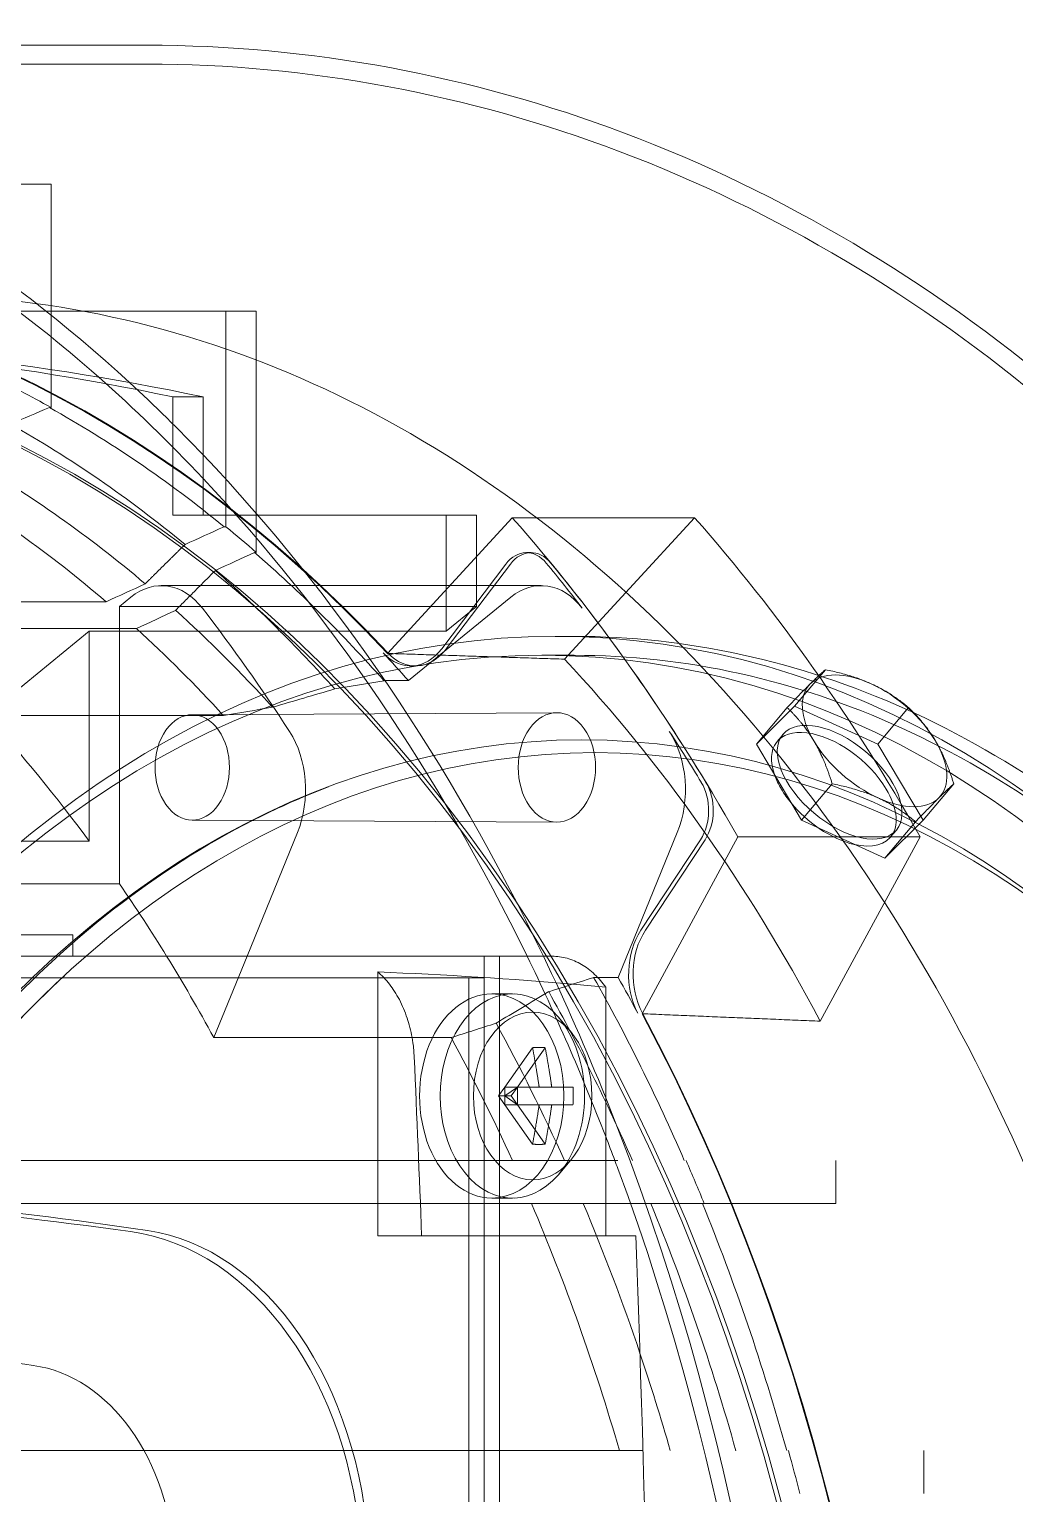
# Model space of a CAD drawing. Header units: millimetres. Extents: x -6314 to 11113, y -129 to 3675.
# Drawn here: x -4003.64 to -3994.47, y 2221.35 to 2234.98 of the extents above; entities that cross this region are included whole.
import ezdxf

# ---------------------------------------------------------------- set-up
doc = ezdxf.new("R2010")
doc.units = ezdxf.units.MM
doc.layers.add('Equipment', color=123, linetype='Continuous')

# ---------------------------------------------------------------- blocks, each defined once
blk = doc.blocks.new('A$C161d446f')
at = {"layer": 'Equipment', "linetype": 'Continuous', "lineweight": 0, "extrusion": (0, 1, 0)}
for p, q in [((-61.942, 557.337), (-69.579, 557.337)), ((-61.942, 557.161), (-69.579, 557.161)), ((-68.688, 553.965), (-68.688, 556.045)), ((-68.688, 556.045), (-66.503, 556.045)), ((-70.597, 552.618), (-70.597, 554.864)), ((-70.597, 554.864), (-68.381, 554.864)), ((-70.314, 552.856), (-70.314, 554.864)), ((-70.102, 552.965), (-70.102, 554.065)), ((-70.102, 554.065), (-69.819, 554.065)), ((-69.819, 554.065), (-69.819, 552.965)), ((-68.688, 553.965), (-68.672, 553.965)), ((-74.677, 552.941), (-72.98, 552.941)), ((-74.677, 552.941), (-73.465, 551.625)), ((-72.98, 552.941), (-71.817, 551.678)), ((-72.648, 552.116), (-72.648, 552.965)), ((-72.648, 552.965), (-70.414, 552.965)), ((-72.365, 551.885), (-72.365, 552.965)), ((-70.414, 552.965), (-70.102, 552.965)), ((-69.819, 552.965), (-70.102, 552.965)), ((-70.298, 552.856), (-70.314, 552.856)), ((-73.155, 552.616), (-73.112, 552.616)), ((-70.597, 552.618), (-70.581, 552.618)), ((-72.366, 551.722), (-72.962, 552.508)), ((-72.324, 551.722), (-72.92, 552.508)), ((-73.249, 552.309), (-70.963, 552.309)), ((-70.963, 552.309), (-69.713, 552.309)), ((-72.966, 552.202), (-72.014, 551.425)), ((-72.648, 552.116), (-72.365, 551.885)), ((-69.324, 552.116), (-72.648, 552.116)), ((-69.324, 552.116), (-69.43, 552.202)), ((-69.324, 549.534), (-69.324, 552.116)), ((-42.579, 552.159), (-69.199, 552.159)), ((-73.38, 551.837), (-73.556, 551.837)), ((-72.365, 551.885), (-69.042, 551.885)), ((-69.482, 551.909), (-42.862, 551.909)), ((-68.082, 551.101), (-69.042, 551.885)), ((-69.042, 551.885), (-69.042, 549.932)), ((-73.256, 551.661), (-73.556, 551.661)), ((-75.607, 551.188), (-75.894, 551.527)), ((-72.077, 551.561), (-72.034, 551.561)), ((-71.785, 551.425), (-72.014, 551.425)), ((-76.669, 551.174), (-76.383, 550.834)), ((-76.383, 550.834), (-75.607, 551.188)), ((-75.607, 551.188), (-75.252, 550.834)), ((-75.252, 550.834), (-75.538, 551.174)), ((-70, 551.108), (-73.394, 551.127)), ((-68.082, 551.101), (-70.291, 551.101)), ((-75.5, 550.924), (-75.446, 550.86)), ((-76.803, 550.126), (-76.383, 550.834)), ((-75.252, 550.834), (-75.672, 550.126)), ((-76.803, 550.126), (-77.089, 550.465)), ((-75.672, 550.126), (-75.958, 550.465)), ((-76.447, 549.772), (-76.803, 550.126)), ((-76.447, 549.772), (-76.734, 550.112)), ((-76.555, 550.035), (-76.501, 549.971)), ((-75.672, 550.126), (-76.447, 549.772)), ((-70, 550.128), (-73.394, 550.109)), ((-75.08, 549.971), (-76.777, 549.971)), ((-75.847, 548.257), (-76.777, 549.971)), ((-74.188, 548.326), (-75.08, 549.971)), ((-74.774, 549.945), (-74.219, 549.102)), ((-74.732, 549.945), (-74.176, 549.102)), ((-73.966, 548.664), (-74.515, 550.011)), ((-70.98, 550.011), (-70.511, 548.861)), ((-64.728, 549.932), (-69.042, 549.932)), ((-69.324, 549.534), (-68.359, 549.534)), ((-68.89, 549.061), (-67.132, 549.061)), ((-68.89, 548.861), (-68.89, 549.061)), ((-58.061, 548.861), (-73.352, 548.861)), ((-72.86, 548.861), (-72.86, 527.061)), ((-72.718, 548.861), (-72.718, 548.661)), ((-70.511, 548.861), (-70.202, 548.104)), ((-73.966, 548.664), (-73.737, 548.664)), ((-71.729, 548.715), (-71.729, 546.261)), ((-73.85, 548.573), (-73.85, 546.261)), ((-72.718, 548.661), (-57.586, 548.661)), ((-72.718, 527.261), (-72.718, 548.661)), ((-72.577, 527.261), (-72.577, 548.661)), ((-72.789, 548.511), (-72.981, 548.511)), ((-73.52, 548.165), (-73.406, 548.296)), ((-73.287, 548.01), (-73.192, 547.877)), ((-73.169, 548.01), (-72.91, 547.644)), ((-72.41, 548.104), (-70.202, 548.104)), ((-73.192, 547.877), (-73.028, 547.644)), ((-73.23, 547.644), (-73.347, 547.644)), ((-73.028, 547.644), (-72.91, 547.561)), ((-73.028, 547.644), (-72.969, 547.561)), ((-73.028, 547.478), (-73.028, 547.644)), ((-72.91, 547.644), (-72.852, 547.561)), ((-73.347, 547.478), (-73.23, 547.478)), ((-73.028, 547.478), (-73.192, 547.245)), ((-73.169, 547.112), (-72.91, 547.478)), ((-72.91, 547.561), (-73.028, 547.478)), ((-72.969, 547.561), (-73.028, 547.478)), ((-72.91, 547.561), (-72.969, 547.561)), ((-72.852, 547.561), (-72.91, 547.561)), ((-72.91, 547.478), (-72.852, 547.561)), ((-73.192, 547.245), (-73.287, 547.112)), ((-75.992, 546.961), (-75.992, 546.561)), ((-73.962, 546.961), (-73.85, 546.961)), ((-73.85, 546.961), (-65.527, 546.961)), ((-73.52, 546.957), (-73.406, 546.825)), ((-74.081, 546.561), (-75.992, 546.561)), ((-73.85, 546.561), (-74.081, 546.561)), ((-65.527, 546.561), (-73.85, 546.561)), ((-72.789, 546.611), (-72.981, 546.611)), ((-72.137, 546.261), (-74.129, 546.261)), ((-71.729, 546.261), (-72.137, 546.261)), ((-76.81, 544.261), (-76.81, 543.861)), ((-74.196, 544.261), (-66.374, 544.261))]:
    blk.add_line(p, q, dxfattribs=at)
at = {"layer": 'Equipment', "linetype": 'Continuous', "lineweight": 0}
for centre, major_axis, ratio, start_param, end_param in [((-61.942, 537.961), (0, 19.376), 0.707107, -0.040975, 0.577104), ((-64.488, 537.961), (0, 17.193), 0.707107, -0.647071, 0.647071), ((-64.445, 537.961), (0, 16.6), 0.707107, -3.926991, 2.356194), ((-61.942, 537.961), (0, -19.2), 0.707107, -2.674827, -2.583637), ((-64.728, 505.395), (0, 49.2), 0.707107, 0, 0.146869), ((-61.942, 537.961), (0, -19.2), 0.707107, -2.583637, -2.496789), ((-61.942, 537.961), (0, -19.376), 0.707107, -2.564489, -2.503602), ((-64.233, 537.961), (0, 17.2), 0.707107, 0.350134, 0.375007), ((-61.942, 537.961), (0, -19.376), 0.707107, -2.503602, -2.168265), ((-61.942, 537.961), (0, -19.2), 0.707107, -2.496789, -2.174516), ((-66.185, 537.961), (0, -19.2), 0.707107, -2.465789, -2.2466), ((-64.488, 537.961), (0, -19.2), 0.707107, -2.465789, -2.2466), ((-64.233, 537.961), (0, -17.2), 0.707107, -2.617994, -2.590926), ((-213.155, -78.821), (0, 663.199), 0.707107, -0.310364, -0.30955), ((-73.112, 552.216), (0, 0.4), 0.707107, -0.750492, 0.710188), ((-64.445, 537.961), (0, -19.2), 0.707107, -2.431405, -2.398427), ((-69.713, 551.509), (0, 0.8), 0.707107, -0.523599, 0.743166), ((-199.018, -14.785), (0, 595.929), 0.707107, -0.313171, -0.312264), ((-60.91, 537.961), (0, -19.2), 0.707107, -2.398427, -2.313962), ((-73.38, 537.961), (0, 13.876), 0.707107, -3.141592653589998, 3.141592653589588), ((-73.256, 537.961), (0, 13.7), 0.707107, -3.141592653589998, 3.141592653589588), ((-66.185, 537.961), (0, -17.109), 0.707107, -2.495873, -2.216516), ((-76.352, 550.865), (0.612, 0.516), 0.541675, -0.999508, 2.142085), ((506.937, -168.657), (-1391.174, 567.944), 0.353553, -1.003456, -1.003098), ((-11.892, 360.529), (-420.598, 171.708), 0.353553, -1.288501, -1.287125), ((455.041, -104.53), (-1267.253, 517.354), 0.353553, -1.004675, -1.004283), ((-76.027, 550.48), (-0.528, -0.445), 0.541675, -4.141100702461366, 2.14208460471822), ((-73.626, 537.961), (0, 12.913), 0.707107, -3.141592653589998, 3.141592653589588), ((-76.352, 550.865), (-0.612, -0.516), 0.541675, -0.999508, 2.142085), ((-75.973, 550.415), (0.528, 0.445), 0.541675, -0.754894, 2.142085), ((-64.445, 537.961), (0, -19.2), 0.707107, -2.313962, -2.280984), ((-70.49, 550.411), (0, -0.8), 0.707107, -2.313962, -1.047198), ((-73.751, 537.961), (0, 12.794), 0.707107, -3.141592653589998, 3.141592653589588), ((-75.973, 550.415), (0.528, 0.445), 0.541675, -0.999508, -0.754894), ((-74.525, 550.218), (0, -0.4), 0.707107, -2.280984, -0.820305), ((-75.973, 550.415), (-0.528, -0.445), 0.541675, -0.999508, 0.810809), ((-75.973, 550.415), (0.528, 0.445), 0.541675, -1.244122, -0.999508), ((-75.973, 550.415), (0.528, 0.445), 0.541675, -1.763077, -1.244122), ((-75.973, 550.415), (0.528, 0.445), 0.541675, -2.330783, -1.763077), ((-61.942, 537.961), (0, -19.2), 0.707107, -2.174516, -2.071837), ((-61.942, 537.961), (0, -19.376), 0.707107, -2.168265, -2.08818), ((-72.789, 547.561), (0, 0.95), 0.707107, 0, 1.570796), ((-72.789, 547.561), (0, -0.95), 0.707107, 0, 3.141593), ((-64.488, 537.961), (0, -17.193), 0.707107, -2.217868, -0.923725), ((-73.17, 547.561), (0, 0.78), 0.707107, -4.712389, 1.570796), ((-61.942, 537.961), (0, -19.376), 0.707107, -2.08818, -1.053413), ((-72.789, 547.561), (0, -0.95), 0.707107, -1.570796, 0), ((-61.942, 537.961), (0, -19.2), 0.707107, -2.071837, -2.058671), ((-64.233, 537.961), (0, -17.2), 0.707107, -2.121463, -2.094395), ((-61.942, 537.961), (0, -19.2), 0.707107, -2.058671, -2.054319), ((-61.942, 537.961), (0, -19.2), 0.707107, -2.054319, -1.087274), ((-62.659, 456.716), (0, 90.052), 0.737277, 0.035489, 0.102087), ((35.327, 537.961), (0, -155.017), 0.707107, -1.624364, -1.517228), ((-69.181, 543.064), (0, 3.252), 0.737277, 0.102087, 1.494331), ((-64.233, 537.961), (0, -17.2), 0.707107, -1.945803, -1.92093)]:
    blk.add_ellipse(centre, major_axis=major_axis, ratio=ratio, start_param=start_param, end_param=end_param, dxfattribs=at)
at = {"layer": 'Equipment', "linetype": 'Continuous', "lineweight": 0, "extrusion": (0, 0, -1)}
for centre, major_axis, ratio, start_param, end_param in [((-64.488, 537.961), (0, 17.2), 0.707107, -0.647193, 0.647193), ((-64.488, 537.961), (0, -16.6), 0.707107, -5.497787, 0.785398), ((-65.011, 505.395), (0, 49.2), 0.707107, -0.146869, 0), ((-64.217, 537.961), (0, 17.2), 0.707107, -0.523599, -0.375007), ((-372.792, -890.893), (0, 1507.513), 0.707107, 0.289317, 0.289674), ((-63.853, 537.961), (0, 17.057), 0.707107, -0.528429, -0.378298), ((-63.482, 537.961), (0, 16.743), 0.707107, -0.539448, -0.385786), ((-63.118, 537.961), (0, 16.6), 0.707107, -0.544596, -0.389275), ((-73.155, 552.216), (0, 0.4), 0.707107, -0.710188, 0.750492), ((-64.217, 537.961), (0, 17.2), 0.707107, -0.671666, -0.550667), ((-197.205, 1.671), (0, 579.318), 0.707107, 0.314258, 0.315192), ((-64.488, 537.961), (0, 19.2), 0.707107, -0.860609, -0.710188), ((-73.249, 551.509), (0, 0.8), 0.707107, -0.743166, 0.523599), ((-63.853, 537.961), (0, 17.057), 0.707107, -0.66837, -0.555805), ((-63.482, 537.961), (0, 16.743), 0.707107, -0.66087, -0.567534), ((-184.335, 59.161), (0, 518.829), 0.707107, 0.317373, 0.318417), ((-63.118, 537.961), (0, 16.6), 0.707107, -0.657376, -0.573016), ((-72.077, 552.161), (0, -0.6), 0.707107, -0.647193, 0.750492), ((-72.034, 552.161), (0, -0.6), 0.707107, -0.647193, 0.750492), ((-64.445, 537.961), (0, 17.2), 0.707107, -0.671666, -0.647193), ((-73.395, 550.618), (0, -0.509), 0.707107, -0.785398, 5.497787), ((-70.001, 550.618), (0, 0.49), 0.707107, -3.926991, 2.356194), ((-60.91, 537.961), (0, 16.6), 0.707107, -0.765325, -0.657376), ((-74.026, 550.411), (0, 0.8), 0.707107, -2.094395, -0.82763), ((-74.568, 550.218), (0, 0.4), 0.707107, -2.321288, -0.860609), ((-60.91, 537.961), (0, 16.6), 0.707107, -0.854459, -0.799299), ((-74.529, 548.693), (0, -0.6), 0.707107, -2.321288, -0.923603), ((-74.487, 548.693), (0, -0.6), 0.707107, -2.321288, -0.923603), ((-60.91, 537.961), (0, 16.6), 0.707107, -0.913421, -0.854459), ((-64.217, 537.961), (0, 17.2), 0.707107, -1.020129, -0.89913), ((-64.445, 537.961), (0, 17.2), 0.707107, -0.923603, -0.89913), ((132.243, -698.555), (950.353, -1163.94), 0.612372, -2.388571, -2.388214), ((-63.853, 537.961), (0, 17.057), 0.707107, -1.014991, -0.902426), ((-72.981, 547.561), (0, 0.95), 0.707107, -0.685308, 3.826901), ((-112.659, 218.024), (287.323, -351.897), 0.612372, -2.104544, -2.103168), ((-64.488, 537.961), (0, 17.2), 0.707107, -2.217989, -0.923603), ((-72.981, 547.561), (0, 0.95), 0.707107, -1.570796, -0.685308), ((-63.482, 537.961), (0, 16.743), 0.707107, -1.003263, -0.909926), ((113.542, -587.482), (865.699, -1060.26), 0.612372, -2.387387, -2.386994), ((-63.118, 537.961), (0, 16.6), 0.707107, -0.99778, -0.913421), ((37.449, 537.961), (0, 155.199), 0.707107, -1.517291, -1.50655), ((-72.981, 547.561), (0, 0.95), 0.707107, -2.456285, -1.570796), ((-62.966, 456.716), (0, -90.08), 0.707782, -3.245576, -3.179218), ((-64.217, 537.961), (0, 17.2), 0.707107, -1.195789, -1.047198), ((-63.853, 537.961), (0, 17.057), 0.707107, -1.192499, -1.042367), ((-63.482, 537.961), (0, 16.743), 0.707107, -1.125821, -1.031348), ((-63.118, 537.961), (0, 16.6), 0.707107, -1.181521, -1.026201), ((-69.344, 543.064), (0, -3.263), 0.707782, -4.636069, -3.245576), ((-61.849, 456.716), (0, 88.8), 0.737277, -0.102087, -0.064036), ((-63.482, 537.961), (0, 16.743), 0.707107, -1.18501, -1.125821), ((-68.371, 543.064), (0, 2), 0.737277, -1.494331, -0.102087)]:
    blk.add_ellipse(centre, major_axis=major_axis, ratio=ratio, start_param=start_param, end_param=end_param, dxfattribs=at)
at = {"layer": 'Equipment', "linetype": 'Continuous', "lineweight": 0}
for points, knots in [([(-69.579, 557.337), (-71.096, 557.337), (-72.609, 557.052), (-75.503, 555.963), (-76.871, 555.137), (-79.434, 552.99), (-80.589, 551.621), (-82.584, 548.442), (-83.381, 546.598), (-84.501, 542.666), (-84.807, 540.57), (-84.892, 536.357), (-84.669, 534.24), (-83.693, 530.176), (-82.942, 528.228), (-80.933, 524.73), (-79.686, 523.167), (-76.83, 520.73), (-75.262, 519.805), (-72.278, 518.81), (-70.93, 518.585), (-69.579, 518.585)], [6.283185, 6.283185, 6.283185, 6.283185, 6.543146, 6.543146, 6.817787, 6.817787, 7.128144, 7.128144, 7.471014, 7.471014, 7.825515, 7.825515, 8.181232, 8.181232, 8.536233, 8.536233, 8.881794, 8.881794, 9.193279, 9.193279, 9.424778, 9.424778, 9.424778, 9.424778]), ([(-69.579, 557.161), (-71.079, 557.161), (-72.576, 556.878), (-75.44, 555.797), (-76.793, 554.976), (-79.329, 552.844), (-80.472, 551.484), (-82.443, 548.328), (-83.23, 546.499), (-84.333, 542.6), (-84.634, 540.524), (-84.714, 536.351), (-84.492, 534.254), (-83.525, 530.231), (-82.782, 528.304), (-80.796, 524.843), (-79.564, 523.297), (-76.743, 520.885), (-75.194, 519.969), (-72.246, 518.984), (-70.913, 518.761), (-69.579, 518.761)], [6.283185, 6.283185, 6.283185, 6.283185, 6.54406, 6.54406, 6.819613, 6.819613, 7.130575, 7.130575, 7.473185, 7.473185, 7.82684, 7.82684, 8.181601, 8.181601, 8.535703, 8.535703, 8.880788, 8.880788, 9.192748, 9.192748, 9.424778, 9.424778, 9.424778, 9.424778]), ([(-67.818, 555), (-69.104, 554.936), (-70.38, 554.585), (-72.798, 553.346), (-73.937, 552.451), (-75.967, 550.203), (-76.854, 548.843), (-78.279, 545.799), (-78.816, 544.114), (-79.485, 540.594), (-79.616, 538.758), (-79.461, 535.122), (-79.174, 533.322), (-78.21, 529.936), (-77.532, 528.352), (-75.85, 525.561), (-74.847, 524.354), (-72.616, 522.451), (-71.39, 521.752), (-69.36, 521.101), (-68.59, 520.96), (-67.818, 520.922)], [0.034928, 0.034928, 0.034928, 0.034928, 0.347733, 0.347733, 0.66459, 0.66459, 0.985797, 0.985797, 1.308403, 1.308403, 1.631119, 1.631119, 1.953805, 1.953805, 2.276531, 2.276531, 2.598867, 2.598867, 2.918778, 2.918778, 3.106665, 3.106665, 3.106665, 3.106665]), ([(-73.556, 551.837), (-74.603, 551.837), (-75.65, 551.606), (-77.645, 550.71), (-78.592, 550.038), (-80.3, 548.31), (-81.058, 547.245), (-82.297, 544.835), (-82.776, 543.488), (-83.406, 540.651), (-83.556, 539.163), (-83.513, 536.195), (-83.319, 534.716), (-82.607, 531.916), (-82.088, 530.594), (-80.77, 528.243), (-79.972, 527.214), (-78.178, 525.565), (-77.184, 524.941), (-75.298, 524.244), (-74.427, 524.085), (-73.556, 524.085)], [6.283185, 6.283185, 6.283185, 6.283185, 6.590696, 6.590696, 6.903916, 6.903916, 7.225245, 7.225245, 7.54972, 7.54972, 7.874569, 7.874569, 8.199359, 8.199359, 8.524213, 8.524213, 8.848512, 8.848512, 9.168984, 9.168984, 9.424778, 9.424778, 9.424778, 9.424778]), ([(-73.556, 551.661), (-74.589, 551.661), (-75.623, 551.431), (-77.59, 550.536), (-78.523, 549.867), (-80.201, 548.149), (-80.944, 547.095), (-82.156, 544.711), (-82.624, 543.38), (-83.237, 540.579), (-83.382, 539.11), (-83.334, 536.183), (-83.141, 534.725), (-82.437, 531.965), (-81.925, 530.664), (-80.63, 528.352), (-79.847, 527.34), (-78.088, 525.719), (-77.114, 525.106), (-75.267, 524.418), (-74.411, 524.261), (-73.556, 524.261)], [6.283185, 6.283185, 6.283185, 6.283185, 6.59424, 6.59424, 6.909531, 6.909531, 7.230578, 7.230578, 7.553741, 7.553741, 7.877136, 7.877136, 8.200485, 8.200485, 8.523885, 8.523885, 8.846917, 8.846917, 9.167318, 9.167318, 9.424778, 9.424778, 9.424778, 9.424778]), ([(-71.269, 525.486), (-70.335, 525.839), (-69.434, 526.412), (-67.818, 527.935), (-67.099, 528.875), (-65.906, 531.03), (-65.431, 532.243), (-64.771, 534.821), (-64.586, 536.186), (-64.526, 538.931), (-64.651, 540.311), (-65.197, 542.943), (-65.618, 544.195), (-66.711, 546.444), (-67.383, 547.44), (-68.906, 549.084), (-69.757, 549.729), (-70.855, 550.268), (-71.061, 550.357), (-71.269, 550.436)], [3.40275, 3.40275, 3.40275, 3.40275, 3.729082, 3.729082, 4.04828, 4.04828, 4.365013, 4.365013, 4.681479, 4.681479, 4.998021, 4.998021, 5.314503, 5.314503, 5.631097, 5.631097, 5.949468, 5.949468, 6.022028, 6.022028, 6.022028, 6.022028]), ([(-73.85, 548.573), (-73.82, 548.615), (-73.784, 548.656), (-73.707, 548.729), (-73.664, 548.761), (-73.583, 548.808), (-73.537, 548.828), (-73.444, 548.855), (-73.396, 548.861), (-73.352, 548.861)], [0.3740239, 0.3740239, 0.3740239, 0.3740239, 0.4629274, 0.4629274, 0.5556738, 0.5556738, 0.6485401, 0.6485401, 0.7414064, 0.7414064, 0.7414064, 0.7414064]), ([(-71.729, 548.715), (-72.353, 548.688), (-72.973, 548.652), (-73.67, 548.59), (-73.76, 548.582), (-73.85, 548.573)], [17.581521, 17.581521, 17.581521, 17.581521, 18.800403, 18.800403, 18.981264, 18.981264, 18.981264, 18.981264]), ([(-72.067, 547.925), (-72.065, 547.968), (-72.061, 548.012), (-72.046, 548.122), (-72.031, 548.186), (-71.998, 548.3), (-71.976, 548.36), (-71.923, 548.472), (-71.892, 548.524), (-71.83, 548.611), (-71.794, 548.655), (-71.746, 548.7), (-71.737, 548.708), (-71.729, 548.715)], [0.0312232, 0.0312232, 0.0312232, 0.0312232, 0.0925216, 0.0925216, 0.1850432, 0.1850432, 0.2776262, 0.2776262, 0.3702093, 0.3702093, 0.4628671, 0.4628671, 0.4825175, 0.4825175, 0.4825175, 0.4825175]), ([(-68.812, 527.241), (-68.023, 527.968), (-67.309, 528.882), (-66.12, 530.985), (-65.643, 532.17), (-64.973, 534.698), (-64.778, 536.039), (-64.694, 538.743), (-64.803, 540.105), (-65.315, 542.709), (-65.716, 543.95), (-66.764, 546.186), (-67.412, 547.18), (-68.36, 548.243), (-68.583, 548.469), (-68.812, 548.68)], [3.719079, 3.719079, 3.719079, 3.719079, 4.038042, 4.038042, 4.353309, 4.353309, 4.668172, 4.668172, 4.983156, 4.983156, 5.298056, 5.298056, 5.613051, 5.613051, 5.705699, 5.705699, 5.705699, 5.705699])]:
    blk.add_open_spline(points, degree=3, knots=knots, dxfattribs=at)
for points, weights in [([(-69.563, 552.326), (-69.746, 552.507), (-69.934, 552.692)], [1.02989021266, 1.02360891819, 1.01724669965]), ([(-70.217, 552.451), (-70.029, 552.263), (-69.846, 552.079)], [1.01698195124, 1.02324696695, 1.02942576353]), ([(-71.817, 551.678), (-72.643, 551.652), (-73.465, 551.625)], [1, 1.0000032165, 1]), ([(-75.894, 551.527), (-76.354, 551.436), (-76.669, 551.174)], [1, 1.15455095302, 1]), ([(-75.538, 551.174), (-75.788, 551.436), (-75.894, 551.527)], [1, 1.15455095302, 1]), ([(-76.669, 551.174), (-76.821, 551.03), (-76.918, 550.865)], [1, 1.0380269746, 1]), ([(-75.787, 550.865), (-75.689, 551.03), (-75.538, 551.174)], [1, 1.0380269746, 1]), ([(-76.918, 550.865), (-77.016, 550.701), (-77.089, 550.465)], [1, 1.0380269746, 1]), ([(-75.958, 550.465), (-75.884, 550.701), (-75.787, 550.865)], [1, 1.0380269746, 1]), ([(-77.089, 550.465), (-76.984, 550.374), (-76.734, 550.112)], [1, 1.15455095302, 1]), ([(-76.734, 550.112), (-76.418, 550.374), (-75.958, 550.465)], [1, 1.15455095302, 1]), ([(-75.847, 548.257), (-75.02, 548.291), (-74.188, 548.326)], [1, 1.0000032165, 1]), ([(-73.287, 548.01), (-73.338, 547.719), (-73.347, 547.644)], [1.59916508576, 3.40693299066, 4.30682294372]), ([(-73.169, 548.01), (-73.23, 548.013), (-73.287, 548.01)], [1.26729726607, 1.28009815511, 1.26729726607]), ([(-73.23, 547.644), (-73.22, 547.719), (-73.169, 548.01)], [4.30682294372, 3.40693299066, 1.59916508577]), ([(-73.545, 547.644), (-73.55, 547.561), (-73.545, 547.478)], [2.86219067938, 2.8911014853, 2.86219067938]), ([(-73.347, 547.644), (-73.39, 547.644), (-73.545, 547.644)], [4.30682294372, 3.40693299066, 1.59916508577]), ([(-72.91, 547.644), (-73.167, 547.644), (-73.23, 547.644)], [1.59916508576, 3.40693299066, 4.30682294372]), ([(-72.91, 547.478), (-72.91, 547.561), (-72.91, 547.644)], [2.86219067938, 2.8911014853, 2.86219067938]), ([(-73.545, 547.478), (-73.39, 547.478), (-73.347, 547.478)], [1.59916508576, 3.40693299066, 4.30682294372]), ([(-73.347, 547.478), (-73.338, 547.403), (-73.287, 547.112)], [4.30682294372, 3.40693299066, 1.59916508577]), ([(-73.169, 547.112), (-73.22, 547.403), (-73.23, 547.478)], [1.59916508576, 3.40693299066, 4.30682294372]), ([(-73.23, 547.478), (-73.167, 547.478), (-72.91, 547.478)], [4.30682294372, 3.40693299066, 1.59916508577]), ([(-73.287, 547.112), (-73.23, 547.109), (-73.169, 547.112)], [1.26729726607, 1.28009815511, 1.26729726607])]:
    blk.add_rational_spline(points, weights, degree=2, dxfattribs=at)

msp = doc.modelspace()

# ---------------------------------------------------------------- block references
at = {"xscale": -1}
msp.add_blockref('A$C161d446f', (-4072.123, 1677.491), dxfattribs=at)

doc.saveas('drawing.dxf')
